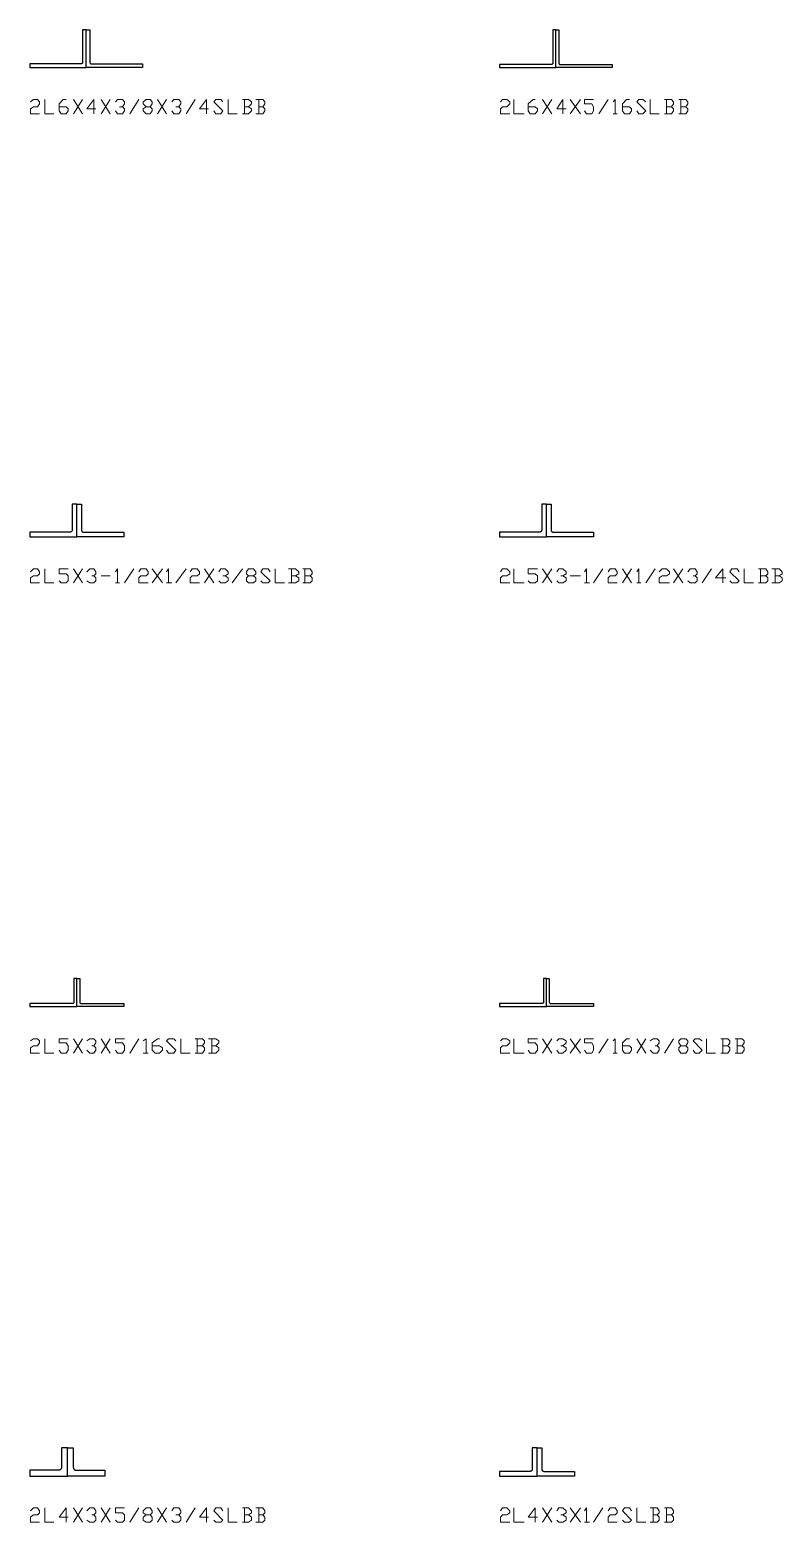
# Model space of a CAD drawing. Header units: inches. Extents: x 0 to 985, y -1555 to 12.
# Drawn here: x 400 to 480.1, y -1354.9 to -1196 of the extents above; entities that cross this region are included whole.
import ezdxf

# ---------------------------------------------------------------- set-up
doc = ezdxf.new("R2010")
doc.units = ezdxf.units.IN
doc.header["$MEASUREMENT"] = 0
doc.layers.add('AISC_STEEL', color=7, linetype='Continuous')

msp = doc.modelspace()

# ---------------------------------------------------------------- linework, layer by layer
at = {"color": 3, "lineweight": 0}
for points in [[(400.06, -1203.65), (400.38, -1203.43), (400.82, -1203.43), (401.04, -1203.65), (401.04, -1203.87), (400.82, -1204.19), (400.38, -1204.19), (400.06, -1204.41), (400.06, -1204.96), (401.04, -1204.96)], [(401.58, -1203.43), (401.58, -1204.96), (402.56, -1204.96)], [(403.11, -1204.19), (403.87, -1204.19), (404.09, -1204.41), (404.09, -1204.63), (403.87, -1204.96), (403.33, -1204.96), (403.11, -1204.63), (403.11, -1203.87), (403.55, -1203.43), (403.87, -1203.43)], [(404.64, -1204.96), (405.62, -1203.43)], [(404.64, -1203.43), (405.62, -1204.96)], [(407.04, -1204.41), (406.05, -1204.41), (406.82, -1203.43), (406.82, -1204.96)], [(407.58, -1204.96), (408.56, -1203.43)], [(407.58, -1203.43), (408.56, -1204.96)], [(409.11, -1203.65), (409.33, -1203.43), (409.87, -1203.43), (410.09, -1203.65), (410.09, -1203.87), (409.87, -1204.19), (409.54, -1204.19)], [(409.87, -1204.19), (410.09, -1204.41), (410.09, -1204.63), (409.87, -1204.96), (409.33, -1204.96), (409.11, -1204.63)], [(410.63, -1204.96), (411.62, -1203.43)], [(412.82, -1204.19), (413.03, -1204.41), (413.03, -1204.63), (412.82, -1204.96), (412.38, -1204.96), (412.05, -1204.63), (412.05, -1204.41), (412.38, -1204.19), (412.82, -1204.19), (413.03, -1203.87), (413.03, -1203.65), (412.82, -1203.43), (412.38, -1203.43), (412.05, -1203.65), (412.05, -1203.87), (412.38, -1204.19)], [(413.58, -1204.96), (414.56, -1203.43)], [(413.58, -1203.43), (414.56, -1204.96)], [(415.11, -1203.65), (415.32, -1203.43), (415.87, -1203.43), (416.09, -1203.65), (416.09, -1203.87), (415.87, -1204.19), (415.54, -1204.19)], [(415.87, -1204.19), (416.09, -1204.41), (416.09, -1204.63), (415.87, -1204.96), (415.32, -1204.96), (415.11, -1204.63)], [(416.63, -1204.96), (417.61, -1203.43)], [(419.03, -1204.41), (418.05, -1204.41), (418.81, -1203.43), (418.81, -1204.96)], [(419.58, -1204.63), (419.79, -1204.96), (420.34, -1204.96), (420.56, -1204.63), (419.58, -1203.65), (419.79, -1203.43), (420.34, -1203.43), (420.56, -1203.65)], [(421.1, -1203.43), (421.1, -1204.96), (422.08, -1204.96)], [(423.28, -1204.19), (423.61, -1203.87), (423.61, -1203.65), (423.28, -1203.43), (422.63, -1203.43)], [(422.63, -1204.96), (423.28, -1204.96), (423.61, -1204.63), (423.61, -1204.41), (423.28, -1204.19), (422.85, -1204.19)], [(422.85, -1203.43), (422.85, -1204.96)], [(424.81, -1204.19), (425.03, -1203.87), (425.03, -1203.65), (424.81, -1203.43), (424.05, -1203.43)], [(424.05, -1204.96), (424.81, -1204.96), (425.03, -1204.63), (425.03, -1204.41), (424.81, -1204.19), (424.37, -1204.19)], [(424.37, -1203.43), (424.37, -1204.96)], [(450.11, -1203.65), (450.33, -1203.43), (450.77, -1203.43), (451.09, -1203.65), (451.09, -1203.87), (450.77, -1204.19), (450.33, -1204.19), (450.11, -1204.41), (450.11, -1204.96), (451.09, -1204.96)], [(451.53, -1203.43), (451.53, -1204.96), (452.62, -1204.96)], [(453.06, -1204.19), (453.82, -1204.19), (454.04, -1204.41), (454.04, -1204.63), (453.82, -1204.96), (453.27, -1204.96), (453.06, -1204.63), (453.06, -1203.87), (453.6, -1203.43), (453.82, -1203.43)], [(454.58, -1204.96), (455.56, -1203.43)], [(454.58, -1203.43), (455.56, -1204.96)], [(457.09, -1204.41), (456.11, -1204.41), (456.76, -1203.43), (456.76, -1204.96)], [(457.53, -1204.96), (458.62, -1203.43)], [(457.53, -1203.43), (458.62, -1204.96)], [(459.05, -1204.63), (459.27, -1204.96), (459.82, -1204.96), (460.03, -1204.63), (460.03, -1204.19), (459.82, -1203.87), (459.05, -1203.87), (459.05, -1203.43), (460.03, -1203.43)], [(460.58, -1204.96), (461.56, -1203.43)], [(462.11, -1203.65), (462.32, -1203.43), (462.32, -1204.96)], [(463.09, -1204.19), (463.85, -1204.19), (464.07, -1204.41), (464.07, -1204.63), (463.85, -1204.96), (463.31, -1204.96), (463.09, -1204.63), (463.09, -1203.87), (463.52, -1203.43), (463.85, -1203.43)], [(464.61, -1204.63), (464.83, -1204.96), (465.27, -1204.96), (465.6, -1204.63), (464.61, -1203.65), (464.83, -1203.43), (465.27, -1203.43), (465.6, -1203.65)], [(466.03, -1203.43), (466.03, -1204.96), (467.01, -1204.96)], [(468.32, -1204.19), (468.54, -1203.87), (468.54, -1203.65), (468.32, -1203.43), (467.56, -1203.43)], [(467.56, -1204.96), (468.32, -1204.96), (468.54, -1204.63), (468.54, -1204.41), (468.32, -1204.19), (467.78, -1204.19)], [(467.78, -1203.43), (467.78, -1204.96)], [(469.85, -1204.19), (470.07, -1203.87), (470.07, -1203.65), (469.85, -1203.43), (469.09, -1203.43)], [(469.09, -1204.96), (469.85, -1204.96), (470.07, -1204.63), (470.07, -1204.41), (469.85, -1204.19), (469.3, -1204.19)], [(469.3, -1203.43), (469.3, -1204.96)], [(462.11, -1204.96), (462.54, -1204.96)], [(400.06, -1253.7), (400.38, -1253.38), (400.82, -1253.38), (401.04, -1253.7), (401.04, -1253.92), (400.82, -1254.14), (400.38, -1254.14), (400.06, -1254.36), (400.06, -1254.9), (401.04, -1254.9)], [(401.58, -1253.38), (401.58, -1254.9), (402.56, -1254.9)], [(403.11, -1254.68), (403.33, -1254.9), (403.87, -1254.9), (404.09, -1254.68), (404.09, -1254.14), (403.87, -1253.92), (403.11, -1253.92), (403.11, -1253.38), (404.09, -1253.38)], [(404.64, -1254.9), (405.62, -1253.38)], [(404.64, -1253.38), (405.62, -1254.9)], [(406.05, -1253.7), (406.38, -1253.38), (406.82, -1253.38), (407.04, -1253.7), (407.04, -1253.92), (406.82, -1254.14), (406.6, -1254.14)], [(409.11, -1253.7), (409.33, -1253.38), (409.33, -1254.9)], [(410.09, -1254.9), (411.07, -1253.38)], [(411.62, -1253.7), (411.83, -1253.38), (412.38, -1253.38), (412.6, -1253.7), (412.6, -1253.92), (412.38, -1254.14), (411.83, -1254.14), (411.62, -1254.36), (411.62, -1254.9), (412.6, -1254.9)], [(413.03, -1254.9), (414.12, -1253.38)], [(413.03, -1253.38), (414.12, -1254.9)], [(414.56, -1253.7), (414.78, -1253.38), (414.78, -1254.9)], [(415.54, -1254.9), (416.63, -1253.38)], [(417.07, -1253.7), (417.29, -1253.38), (417.83, -1253.38), (418.05, -1253.7), (418.05, -1253.92), (417.83, -1254.14), (417.29, -1254.14), (417.07, -1254.36), (417.07, -1254.9), (418.05, -1254.9)], [(418.6, -1254.9), (419.58, -1253.38)], [(418.6, -1253.38), (419.58, -1254.9)], [(420.12, -1253.7), (420.34, -1253.38), (420.78, -1253.38), (421.1, -1253.7), (421.1, -1253.92), (420.78, -1254.14), (420.56, -1254.14)], [(421.54, -1254.9), (422.63, -1253.38)], [(423.83, -1254.14), (424.05, -1254.36), (424.05, -1254.68), (423.83, -1254.9), (423.28, -1254.9), (423.07, -1254.68), (423.07, -1254.36), (423.28, -1254.14), (423.83, -1254.14), (424.05, -1253.92), (424.05, -1253.7), (423.83, -1253.38), (423.28, -1253.38), (423.07, -1253.7), (423.07, -1253.92), (423.28, -1254.14)], [(424.59, -1254.68), (424.81, -1254.9), (425.36, -1254.9), (425.57, -1254.68), (424.59, -1253.7), (424.81, -1253.38), (425.36, -1253.38), (425.57, -1253.7)], [(426.12, -1253.38), (426.12, -1254.9), (427.1, -1254.9)], [(428.3, -1254.14), (428.63, -1253.92), (428.63, -1253.7), (428.3, -1253.38), (427.54, -1253.38)], [(427.86, -1253.38), (427.86, -1254.9)], [(429.83, -1254.14), (430.05, -1253.92), (430.05, -1253.7), (429.83, -1253.38), (429.06, -1253.38)], [(429.28, -1253.38), (429.28, -1254.9)], [(450.11, -1253.7), (450.33, -1253.38), (450.77, -1253.38), (451.09, -1253.7), (451.09, -1253.92), (450.77, -1254.14), (450.33, -1254.14), (450.11, -1254.36), (450.11, -1254.9), (451.09, -1254.9)], [(451.53, -1253.38), (451.53, -1254.9), (452.62, -1254.9)], [(453.06, -1254.68), (453.27, -1254.9), (453.82, -1254.9), (454.04, -1254.68), (454.04, -1254.14), (453.82, -1253.92), (453.06, -1253.92), (453.06, -1253.38), (454.04, -1253.38)], [(454.58, -1254.9), (455.56, -1253.38)], [(454.58, -1253.38), (455.56, -1254.9)], [(456.11, -1253.7), (456.33, -1253.38), (456.76, -1253.38), (457.09, -1253.7), (457.09, -1253.92), (456.76, -1254.14), (456.54, -1254.14)], [(459.05, -1253.7), (459.27, -1253.38), (459.27, -1254.9)], [(460.03, -1254.9), (461.02, -1253.38)], [(461.56, -1253.7), (461.78, -1253.38), (462.32, -1253.38), (462.54, -1253.7), (462.54, -1253.92), (462.32, -1254.14), (461.78, -1254.14), (461.56, -1254.36), (461.56, -1254.9), (462.54, -1254.9)], [(463.09, -1254.9), (464.07, -1253.38)], [(463.09, -1253.38), (464.07, -1254.9)], [(464.61, -1253.7), (464.83, -1253.38), (464.83, -1254.9)], [(465.6, -1254.9), (466.58, -1253.38)], [(467.01, -1253.7), (467.34, -1253.38), (467.78, -1253.38), (468.1, -1253.7), (468.1, -1253.92), (467.78, -1254.14), (467.34, -1254.14), (467.01, -1254.36), (467.01, -1254.9), (468.1, -1254.9)], [(468.54, -1254.9), (469.52, -1253.38)], [(468.54, -1253.38), (469.52, -1254.9)], [(470.07, -1253.7), (470.29, -1253.38), (470.83, -1253.38), (471.05, -1253.7), (471.05, -1253.92), (470.83, -1254.14), (470.61, -1254.14)], [(471.59, -1254.9), (472.58, -1253.38)], [(474.1, -1254.36), (473.01, -1254.36), (473.78, -1253.38), (473.78, -1254.9)], [(474.54, -1254.68), (474.76, -1254.9), (475.3, -1254.9), (475.52, -1254.68), (474.54, -1253.7), (474.76, -1253.38), (475.3, -1253.38), (475.52, -1253.7)], [(476.07, -1253.38), (476.07, -1254.9), (477.05, -1254.9)], [(478.36, -1254.14), (478.57, -1253.92), (478.57, -1253.7), (478.36, -1253.38), (477.59, -1253.38)], [(477.81, -1253.38), (477.81, -1254.9)], [(479.77, -1254.14), (480.1, -1253.92), (480.1, -1253.7), (479.77, -1253.38), (479.01, -1253.38)], [(479.34, -1253.38), (479.34, -1254.9)], [(406.82, -1254.14), (407.04, -1254.36), (407.04, -1254.68), (406.82, -1254.9), (406.38, -1254.9), (406.05, -1254.68)], [(407.58, -1254.14), (408.56, -1254.14)], [(409.11, -1254.9), (409.54, -1254.9)], [(414.56, -1254.9), (415.11, -1254.9)], [(420.78, -1254.14), (421.1, -1254.36), (421.1, -1254.68), (420.78, -1254.9), (420.34, -1254.9), (420.12, -1254.68)], [(427.54, -1254.9), (428.3, -1254.9), (428.63, -1254.68), (428.63, -1254.36), (428.3, -1254.14), (427.86, -1254.14)], [(429.06, -1254.9), (429.83, -1254.9), (430.05, -1254.68), (430.05, -1254.36), (429.83, -1254.14), (429.28, -1254.14)], [(456.76, -1254.14), (457.09, -1254.36), (457.09, -1254.68), (456.76, -1254.9), (456.33, -1254.9), (456.11, -1254.68)], [(457.53, -1254.14), (458.62, -1254.14)], [(459.05, -1254.9), (459.6, -1254.9)], [(464.61, -1254.9), (465.05, -1254.9)], [(470.83, -1254.14), (471.05, -1254.36), (471.05, -1254.68), (470.83, -1254.9), (470.29, -1254.9), (470.07, -1254.68)], [(477.59, -1254.9), (478.36, -1254.9), (478.57, -1254.68), (478.57, -1254.36), (478.36, -1254.14), (477.81, -1254.14)], [(479.01, -1254.9), (479.77, -1254.9), (480.1, -1254.68), (480.1, -1254.36), (479.77, -1254.14), (479.34, -1254.14)], [(400.06, -1303.65), (400.38, -1303.43), (400.82, -1303.43), (401.04, -1303.65), (401.04, -1303.87), (400.82, -1304.19), (400.38, -1304.19), (400.06, -1304.41), (400.06, -1304.96), (401.04, -1304.96)], [(401.58, -1303.43), (401.58, -1304.96), (402.56, -1304.96)], [(403.11, -1304.63), (403.33, -1304.96), (403.87, -1304.96), (404.09, -1304.63), (404.09, -1304.19), (403.87, -1303.87), (403.11, -1303.87), (403.11, -1303.43), (404.09, -1303.43)], [(404.64, -1304.96), (405.62, -1303.43)], [(404.64, -1303.43), (405.62, -1304.96)], [(406.05, -1303.65), (406.38, -1303.43), (406.82, -1303.43), (407.04, -1303.65), (407.04, -1303.87), (406.82, -1304.19), (406.6, -1304.19)], [(406.82, -1304.19), (407.04, -1304.41), (407.04, -1304.63), (406.82, -1304.96), (406.38, -1304.96), (406.05, -1304.63)], [(407.58, -1304.96), (408.56, -1303.43)], [(407.58, -1303.43), (408.56, -1304.96)], [(409.11, -1304.63), (409.33, -1304.96), (409.87, -1304.96), (410.09, -1304.63), (410.09, -1304.19), (409.87, -1303.87), (409.11, -1303.87), (409.11, -1303.43), (410.09, -1303.43)], [(410.63, -1304.96), (411.62, -1303.43)], [(412.05, -1303.65), (412.38, -1303.43), (412.38, -1304.96)], [(413.03, -1304.19), (413.8, -1304.19), (414.12, -1304.41), (414.12, -1304.63), (413.8, -1304.96), (413.36, -1304.96), (413.03, -1304.63), (413.03, -1303.87), (413.58, -1303.43), (413.8, -1303.43)], [(414.56, -1304.63), (414.78, -1304.96), (415.32, -1304.96), (415.54, -1304.63), (414.56, -1303.65), (414.78, -1303.43), (415.32, -1303.43), (415.54, -1303.65)], [(416.09, -1303.43), (416.09, -1304.96), (417.07, -1304.96)], [(418.38, -1304.19), (418.6, -1303.87), (418.6, -1303.65), (418.38, -1303.43), (417.61, -1303.43)], [(417.61, -1304.96), (418.38, -1304.96), (418.6, -1304.63), (418.6, -1304.41), (418.38, -1304.19), (417.83, -1304.19)], [(417.83, -1303.43), (417.83, -1304.96)], [(419.79, -1304.19), (420.12, -1303.87), (420.12, -1303.65), (419.79, -1303.43), (419.03, -1303.43)], [(419.03, -1304.96), (419.79, -1304.96), (420.12, -1304.63), (420.12, -1304.41), (419.79, -1304.19), (419.36, -1304.19)], [(419.36, -1303.43), (419.36, -1304.96)], [(450.11, -1303.65), (450.33, -1303.43), (450.77, -1303.43), (451.09, -1303.65), (451.09, -1303.87), (450.77, -1304.19), (450.33, -1304.19), (450.11, -1304.41), (450.11, -1304.96), (451.09, -1304.96)], [(451.53, -1303.43), (451.53, -1304.96), (452.62, -1304.96)], [(453.06, -1304.63), (453.27, -1304.96), (453.82, -1304.96), (454.04, -1304.63), (454.04, -1304.19), (453.82, -1303.87), (453.06, -1303.87), (453.06, -1303.43), (454.04, -1303.43)], [(454.58, -1304.96), (455.56, -1303.43)], [(454.58, -1303.43), (455.56, -1304.96)], [(456.11, -1303.65), (456.33, -1303.43), (456.76, -1303.43), (457.09, -1303.65), (457.09, -1303.87), (456.76, -1304.19), (456.54, -1304.19)], [(456.76, -1304.19), (457.09, -1304.41), (457.09, -1304.63), (456.76, -1304.96), (456.33, -1304.96), (456.11, -1304.63)], [(457.53, -1304.96), (458.62, -1303.43)], [(457.53, -1303.43), (458.62, -1304.96)], [(459.05, -1304.63), (459.27, -1304.96), (459.82, -1304.96), (460.03, -1304.63), (460.03, -1304.19), (459.82, -1303.87), (459.05, -1303.87), (459.05, -1303.43), (460.03, -1303.43)], [(460.58, -1304.96), (461.56, -1303.43)], [(462.11, -1303.65), (462.32, -1303.43), (462.32, -1304.96)], [(463.09, -1304.19), (463.85, -1304.19), (464.07, -1304.41), (464.07, -1304.63), (463.85, -1304.96), (463.31, -1304.96), (463.09, -1304.63), (463.09, -1303.87), (463.52, -1303.43), (463.85, -1303.43)], [(464.61, -1304.96), (465.6, -1303.43)], [(464.61, -1303.43), (465.6, -1304.96)], [(466.03, -1303.65), (466.36, -1303.43), (466.8, -1303.43), (467.01, -1303.65), (467.01, -1303.87), (466.8, -1304.19), (466.58, -1304.19)], [(466.8, -1304.19), (467.01, -1304.41), (467.01, -1304.63), (466.8, -1304.96), (466.36, -1304.96), (466.03, -1304.63)], [(467.56, -1304.96), (468.54, -1303.43)], [(469.85, -1304.19), (470.07, -1304.41), (470.07, -1304.63), (469.85, -1304.96), (469.3, -1304.96), (469.09, -1304.63), (469.09, -1304.41), (469.3, -1304.19), (469.85, -1304.19), (470.07, -1303.87), (470.07, -1303.65), (469.85, -1303.43), (469.3, -1303.43), (469.09, -1303.65), (469.09, -1303.87), (469.3, -1304.19)], [(470.61, -1304.63), (470.83, -1304.96), (471.27, -1304.96), (471.59, -1304.63), (470.61, -1303.65), (470.83, -1303.43), (471.27, -1303.43), (471.59, -1303.65)], [(472.03, -1303.43), (472.03, -1304.96), (473.01, -1304.96)], [(474.32, -1304.19), (474.54, -1303.87), (474.54, -1303.65), (474.32, -1303.43), (473.56, -1303.43)], [(473.56, -1304.96), (474.32, -1304.96), (474.54, -1304.63), (474.54, -1304.41), (474.32, -1304.19), (473.78, -1304.19)], [(473.78, -1303.43), (473.78, -1304.96)], [(475.85, -1304.19), (476.07, -1303.87), (476.07, -1303.65), (475.85, -1303.43), (475.08, -1303.43)], [(475.08, -1304.96), (475.85, -1304.96), (476.07, -1304.63), (476.07, -1304.41), (475.85, -1304.19), (475.3, -1304.19)], [(475.3, -1303.43), (475.3, -1304.96)], [(412.05, -1304.96), (412.6, -1304.96)], [(462.11, -1304.96), (462.54, -1304.96)], [(400.06, -1353.7), (400.38, -1353.38), (400.82, -1353.38), (401.04, -1353.7), (401.04, -1353.92), (400.82, -1354.14), (400.38, -1354.14), (400.06, -1354.36), (400.06, -1354.9), (401.04, -1354.9)], [(401.58, -1353.38), (401.58, -1354.9), (402.56, -1354.9)], [(404.09, -1354.36), (403.11, -1354.36), (403.87, -1353.38), (403.87, -1354.9)], [(404.64, -1354.9), (405.62, -1353.38)], [(404.64, -1353.38), (405.62, -1354.9)], [(406.05, -1353.7), (406.38, -1353.38), (406.82, -1353.38), (407.04, -1353.7), (407.04, -1353.92), (406.82, -1354.14), (406.6, -1354.14)], [(407.58, -1354.9), (408.56, -1353.38)], [(407.58, -1353.38), (408.56, -1354.9)], [(409.11, -1354.69), (409.33, -1354.9), (409.87, -1354.9), (410.09, -1354.69), (410.09, -1354.14), (409.87, -1353.92), (409.11, -1353.92), (409.11, -1353.38), (410.09, -1353.38)], [(410.63, -1354.9), (411.62, -1353.38)], [(412.82, -1354.14), (413.03, -1354.36), (413.03, -1354.69), (412.82, -1354.9), (412.38, -1354.9), (412.05, -1354.69), (412.05, -1354.36), (412.38, -1354.14), (412.82, -1354.14), (413.03, -1353.92), (413.03, -1353.7), (412.82, -1353.38), (412.38, -1353.38), (412.05, -1353.7), (412.05, -1353.92), (412.38, -1354.14)], [(413.58, -1354.9), (414.56, -1353.38)], [(413.58, -1353.38), (414.56, -1354.9)], [(415.11, -1353.7), (415.32, -1353.38), (415.87, -1353.38), (416.09, -1353.7), (416.09, -1353.92), (415.87, -1354.14), (415.54, -1354.14)], [(416.63, -1354.9), (417.61, -1353.38)], [(419.03, -1354.36), (418.05, -1354.36), (418.81, -1353.38), (418.81, -1354.9)], [(419.58, -1354.69), (419.79, -1354.9), (420.34, -1354.9), (420.56, -1354.69), (419.58, -1353.7), (419.79, -1353.38), (420.34, -1353.38), (420.56, -1353.7)], [(421.1, -1353.38), (421.1, -1354.9), (422.08, -1354.9)], [(423.28, -1354.14), (423.61, -1353.92), (423.61, -1353.7), (423.28, -1353.38), (422.63, -1353.38)], [(422.85, -1353.38), (422.85, -1354.9)], [(424.81, -1354.14), (425.03, -1353.92), (425.03, -1353.7), (424.81, -1353.38), (424.05, -1353.38)], [(424.37, -1353.38), (424.37, -1354.9)], [(450.11, -1353.7), (450.33, -1353.38), (450.77, -1353.38), (451.09, -1353.7), (451.09, -1353.92), (450.77, -1354.14), (450.33, -1354.14), (450.11, -1354.36), (450.11, -1354.9), (451.09, -1354.9)], [(451.53, -1353.38), (451.53, -1354.9), (452.62, -1354.9)], [(454.04, -1354.36), (453.06, -1354.36), (453.82, -1353.38), (453.82, -1354.9)], [(454.58, -1354.9), (455.56, -1353.38)], [(454.58, -1353.38), (455.56, -1354.9)], [(456.11, -1353.7), (456.33, -1353.38), (456.76, -1353.38), (457.09, -1353.7), (457.09, -1353.92), (456.76, -1354.14), (456.54, -1354.14)], [(457.53, -1354.9), (458.62, -1353.38)], [(457.53, -1353.38), (458.62, -1354.9)], [(459.05, -1353.7), (459.27, -1353.38), (459.27, -1354.9)], [(460.03, -1354.9), (461.02, -1353.38)], [(461.56, -1353.7), (461.78, -1353.38), (462.32, -1353.38), (462.54, -1353.7), (462.54, -1353.92), (462.32, -1354.14), (461.78, -1354.14), (461.56, -1354.36), (461.56, -1354.9), (462.54, -1354.9)], [(463.09, -1354.69), (463.31, -1354.9), (463.85, -1354.9), (464.07, -1354.69), (463.09, -1353.7), (463.31, -1353.38), (463.85, -1353.38), (464.07, -1353.7)], [(464.61, -1353.38), (464.61, -1354.9), (465.6, -1354.9)], [(466.8, -1354.14), (467.01, -1353.92), (467.01, -1353.7), (466.8, -1353.38), (466.03, -1353.38)], [(466.36, -1353.38), (466.36, -1354.9)], [(468.32, -1354.14), (468.54, -1353.92), (468.54, -1353.7), (468.32, -1353.38), (467.56, -1353.38)], [(467.78, -1353.38), (467.78, -1354.9)], [(406.82, -1354.14), (407.04, -1354.36), (407.04, -1354.69), (406.82, -1354.9), (406.38, -1354.9), (406.05, -1354.69)], [(415.87, -1354.14), (416.09, -1354.36), (416.09, -1354.69), (415.87, -1354.9), (415.32, -1354.9), (415.11, -1354.69)], [(422.63, -1354.9), (423.28, -1354.9), (423.61, -1354.69), (423.61, -1354.36), (423.28, -1354.14), (422.85, -1354.14)], [(424.05, -1354.9), (424.81, -1354.9), (425.03, -1354.69), (425.03, -1354.36), (424.81, -1354.14), (424.37, -1354.14)], [(456.76, -1354.14), (457.09, -1354.36), (457.09, -1354.69), (456.76, -1354.9), (456.33, -1354.9), (456.11, -1354.69)], [(459.05, -1354.9), (459.6, -1354.9)], [(466.03, -1354.9), (466.8, -1354.9), (467.01, -1354.69), (467.01, -1354.36), (466.8, -1354.14), (466.36, -1354.14)], [(467.56, -1354.9), (468.32, -1354.9), (468.54, -1354.69), (468.54, -1354.36), (468.32, -1354.14), (467.78, -1354.14)]]:
    msp.add_lwpolyline(points, dxfattribs=at)
at = {"layer": 'AISC_STEEL'}
for points in [[(400, -1200), (406, -1200), (406, -1196), (405.62, -1196), (405.62, -1199.44), (405.62, -1199.46), (405.62, -1199.49), (405.61, -1199.51), (405.6, -1199.53), (405.59, -1199.55), (405.57, -1199.57), (405.55, -1199.59), (405.53, -1199.6), (405.51, -1199.61), (405.49, -1199.62), (405.46, -1199.62), (405.44, -1199.62), (400, -1199.62)], [(412, -1200), (406, -1200), (406, -1196), (406.37, -1196), (406.37, -1199.44), (406.38, -1199.46), (406.38, -1199.49), (406.39, -1199.51), (406.4, -1199.53), (406.41, -1199.55), (406.43, -1199.57), (406.45, -1199.59), (406.47, -1199.6), (406.49, -1199.61), (406.51, -1199.62), (406.54, -1199.62), (406.56, -1199.62), (412, -1199.62)], [(450, -1200), (456, -1200), (456, -1196), (455.69, -1196), (455.69, -1199.53), (455.69, -1199.55), (455.68, -1199.57), (455.68, -1199.59), (455.67, -1199.61), (455.65, -1199.63), (455.64, -1199.64), (455.63, -1199.65), (455.61, -1199.67), (455.59, -1199.68), (455.57, -1199.68), (455.55, -1199.69), (455.53, -1199.69), (450, -1199.69)], [(462, -1200), (456, -1200), (456, -1196), (456.31, -1196), (456.31, -1199.53), (456.31, -1199.55), (456.32, -1199.57), (456.32, -1199.59), (456.33, -1199.61), (456.35, -1199.63), (456.36, -1199.64), (456.37, -1199.65), (456.39, -1199.67), (456.41, -1199.68), (456.43, -1199.68), (456.45, -1199.69), (456.47, -1199.69), (462, -1199.69)], [(400, -1250), (405, -1250), (405, -1246.5), (404.5, -1246.5), (404.5, -1249.25), (404.5, -1249.28), (404.49, -1249.31), (404.49, -1249.33), (404.48, -1249.36), (404.46, -1249.38), (404.45, -1249.41), (404.43, -1249.43), (404.41, -1249.45), (404.38, -1249.46), (404.36, -1249.48), (404.33, -1249.49), (404.31, -1249.49), (404.28, -1249.5), (404.25, -1249.5), (400, -1249.5)], [(410, -1250), (405, -1250), (405, -1246.5), (405.5, -1246.5), (405.5, -1249.25), (405.5, -1249.28), (405.51, -1249.31), (405.51, -1249.33), (405.52, -1249.36), (405.54, -1249.38), (405.55, -1249.41), (405.57, -1249.43), (405.59, -1249.45), (405.62, -1249.46), (405.64, -1249.48), (405.67, -1249.49), (405.69, -1249.49), (405.72, -1249.5), (405.75, -1249.5), (410, -1249.5)], [(450, -1250), (455, -1250), (455, -1246.5), (454.5, -1246.5), (454.5, -1249.25), (454.5, -1249.28), (454.49, -1249.31), (454.49, -1249.33), (454.48, -1249.36), (454.46, -1249.38), (454.45, -1249.41), (454.43, -1249.43), (454.41, -1249.45), (454.38, -1249.46), (454.36, -1249.48), (454.33, -1249.49), (454.31, -1249.49), (454.28, -1249.5), (454.25, -1249.5), (450, -1249.5)], [(460, -1250), (455, -1250), (455, -1246.5), (455.5, -1246.5), (455.5, -1249.25), (455.5, -1249.28), (455.51, -1249.31), (455.51, -1249.33), (455.52, -1249.36), (455.54, -1249.38), (455.55, -1249.41), (455.57, -1249.43), (455.59, -1249.45), (455.62, -1249.46), (455.64, -1249.48), (455.67, -1249.49), (455.69, -1249.49), (455.72, -1249.5), (455.75, -1249.5), (460, -1249.5)], [(400, -1300), (405, -1300), (405, -1297), (404.69, -1297), (404.69, -1299.53), (404.69, -1299.55), (404.68, -1299.57), (404.68, -1299.59), (404.67, -1299.61), (404.65, -1299.63), (404.64, -1299.64), (404.63, -1299.65), (404.61, -1299.67), (404.59, -1299.68), (404.57, -1299.68), (404.55, -1299.69), (404.53, -1299.69), (400, -1299.69)], [(410, -1300), (405, -1300), (405, -1297), (405.31, -1297), (405.31, -1299.53), (405.31, -1299.55), (405.32, -1299.57), (405.32, -1299.59), (405.33, -1299.61), (405.35, -1299.63), (405.36, -1299.64), (405.37, -1299.65), (405.39, -1299.67), (405.41, -1299.68), (405.43, -1299.68), (405.45, -1299.69), (405.47, -1299.69), (410, -1299.69)], [(450, -1300), (455, -1300), (455, -1297), (454.69, -1297), (454.69, -1299.53), (454.69, -1299.55), (454.68, -1299.57), (454.68, -1299.59), (454.67, -1299.61), (454.65, -1299.63), (454.64, -1299.64), (454.63, -1299.65), (454.61, -1299.67), (454.59, -1299.68), (454.57, -1299.68), (454.55, -1299.69), (454.53, -1299.69), (450, -1299.69)], [(460, -1300), (455, -1300), (455, -1297), (455.31, -1297), (455.31, -1299.53), (455.31, -1299.55), (455.32, -1299.57), (455.32, -1299.59), (455.33, -1299.61), (455.35, -1299.63), (455.36, -1299.64), (455.37, -1299.65), (455.39, -1299.67), (455.41, -1299.68), (455.43, -1299.68), (455.45, -1299.69), (455.47, -1299.69), (460, -1299.69)], [(400, -1350), (404, -1350), (404, -1347), (403.38, -1347), (403.38, -1349.06), (403.37, -1349.09), (403.37, -1349.12), (403.36, -1349.15), (403.35, -1349.18), (403.34, -1349.2), (403.33, -1349.23), (403.31, -1349.25), (403.29, -1349.27), (403.27, -1349.29), (403.25, -1349.31), (403.23, -1349.33), (403.2, -1349.34), (403.18, -1349.35), (403.15, -1349.36), (403.12, -1349.37), (403.09, -1349.37), (403.06, -1349.38), (400, -1349.38)], [(408, -1350), (404, -1350), (404, -1347), (404.62, -1347), (404.62, -1349.06), (404.63, -1349.09), (404.63, -1349.12), (404.64, -1349.15), (404.65, -1349.18), (404.66, -1349.2), (404.67, -1349.23), (404.69, -1349.25), (404.71, -1349.27), (404.73, -1349.29), (404.75, -1349.31), (404.77, -1349.33), (404.8, -1349.34), (404.82, -1349.35), (404.85, -1349.36), (404.88, -1349.37), (404.91, -1349.37), (404.94, -1349.38), (408, -1349.38)], [(450, -1350), (454, -1350), (454, -1347), (453.5, -1347), (453.5, -1349.25), (453.5, -1349.28), (453.49, -1349.31), (453.49, -1349.33), (453.48, -1349.36), (453.46, -1349.38), (453.45, -1349.41), (453.43, -1349.43), (453.41, -1349.45), (453.38, -1349.46), (453.36, -1349.48), (453.33, -1349.49), (453.31, -1349.49), (453.28, -1349.5), (453.25, -1349.5), (450, -1349.5)], [(458, -1350), (454, -1350), (454, -1347), (454.5, -1347), (454.5, -1349.25), (454.5, -1349.28), (454.51, -1349.31), (454.51, -1349.33), (454.52, -1349.36), (454.54, -1349.38), (454.55, -1349.41), (454.57, -1349.43), (454.59, -1349.45), (454.62, -1349.46), (454.64, -1349.48), (454.67, -1349.49), (454.69, -1349.49), (454.72, -1349.5), (454.75, -1349.5), (458, -1349.5)]]:
    msp.add_lwpolyline(points, close=True, dxfattribs=at)

doc.saveas('drawing.dxf')
